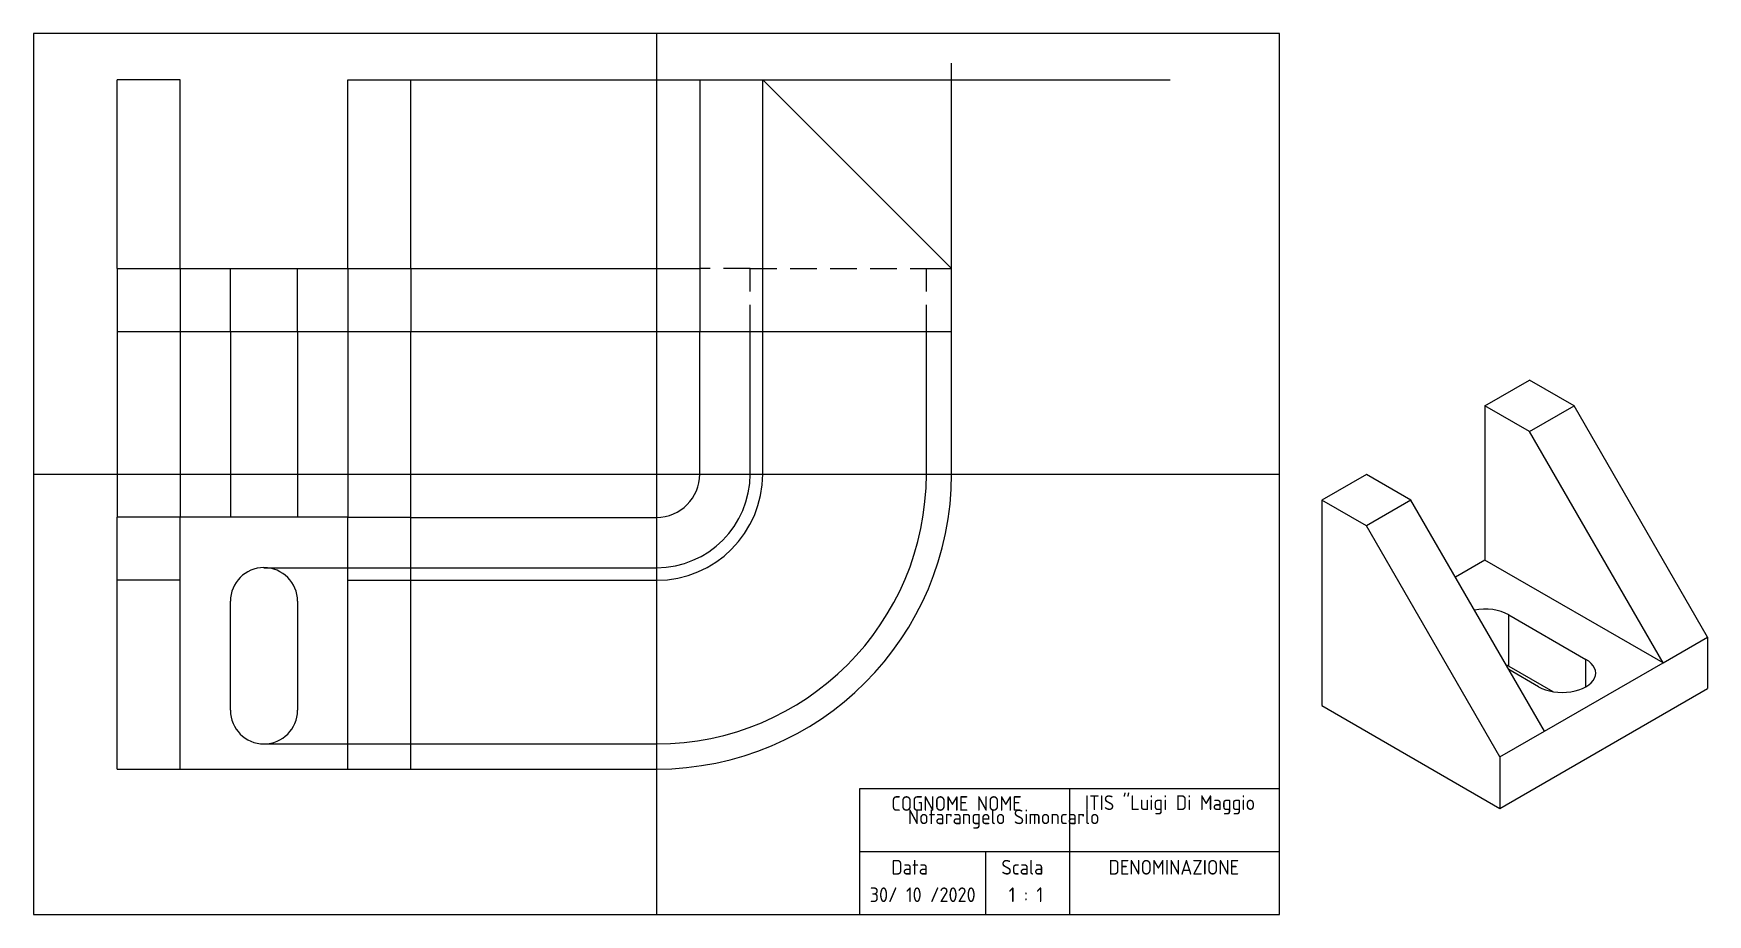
# Model space of a CAD drawing. Header units: millimetres. Extents: x 0 to 399, y 0 to 210.
import ezdxf
from ezdxf.lldxf.tags import DXFTag

# ---------------------------------------------------------------- set-up
doc = ezdxf.new("R2010")
doc.units = ezdxf.units.MM
doc.linetypes.add('DASHED2', pattern=[9.525, 6.35, -3.175])
for name, color, linetype in [('Costruzioni', 6, 'Continuous'), ('CUNEO_1', 7, 'Continuous'), ('Nascosti', 4, 'DASHED2')]:
    doc.layers.add(name, color=color, linetype=linetype)
doc.layers.add('Spigoli', color=7, linetype='Continuous', lineweight=30)
doc.styles.get("Standard").update_dxf_attribs({"font": 'arial.ttf'})
tags = doc.linetypes.add('HIDDEN2', pattern=[4.7625, 3.175, -1.5875]).pattern_tags.tags
tags[6:7] = [DXFTag(74, 4), DXFTag(75, 0), DXFTag(340, '0'), DXFTag(46, 0.0), DXFTag(50, 0.0), DXFTag(44, 0.0), DXFTag(45, 0.0)]
tags[4:5] = [DXFTag(74, 4), DXFTag(75, 0), DXFTag(340, '0'), DXFTag(46, 0.0), DXFTag(50, 0.0), DXFTag(44, 0.0), DXFTag(45, 0.0)]

# ---------------------------------------------------------------- blocks, each defined once
blk = doc.blocks.new('SE')
at = {"layer": 'CUNEO_1', "color": 7, "linetype": 'Continuous'}
for p, q in [((48.95, 190.31), (33.95, 190.31)), ((33.95, 145.31), (33.95, 190.31)), ((48.95, 145.31), (48.95, 190.31)), ((88.95, 190.31), (103.95, 190.31)), ((88.95, 145.31), (88.95, 190.31)), ((103.95, 145.31), (103.95, 190.31)), ((33.95, 145.31), (48.95, 145.31)), ((33.95, 145.31), (33.95, 130.31)), ((48.95, 145.31), (88.95, 145.31)), ((88.95, 145.31), (103.95, 145.31)), ((103.95, 145.31), (103.95, 130.31)), ((33.95, 130.31), (103.95, 130.31))]:
    blk.add_line(p, q, dxfattribs=at)
at = {"layer": 'CUNEO_1', "color": 7, "linetype": 'HIDDEN2'}
for p, q in [((60.95, 130.31), (60.95, 145.31)), ((76.95, 130.31), (76.95, 145.31))]:
    blk.add_line(p, q, dxfattribs=at)
blk = doc.blocks.new('SE1')
at = {"layer": 'CUNEO_1', "color": 7, "linetype": 'Continuous'}
for p, q in [((48.95, 86.03), (33.95, 86.03)), ((33.95, 71.03), (33.95, 86.03)), ((88.95, 86.03), (48.95, 86.03)), ((48.95, 71.03), (48.95, 86.03)), ((88.95, 86.03), (103.95, 86.03)), ((88.95, 71.03), (88.95, 86.03)), ((103.95, 71.03), (103.95, 86.03)), ((48.95, 71.03), (33.95, 71.03)), ((33.95, 26.03), (33.95, 71.03)), ((48.95, 26.03), (48.95, 71.03)), ((88.95, 71.03), (103.95, 71.03)), ((88.95, 26.03), (88.95, 71.03)), ((103.95, 26.03), (103.95, 71.03)), ((60.95, 40.03), (60.95, 66.03)), ((76.95, 66.03), (76.95, 40.03)), ((33.95, 26.03), (48.95, 26.03)), ((48.95, 26.03), (88.95, 26.03)), ((88.95, 26.03), (103.95, 26.03))]:
    blk.add_line(p, q, dxfattribs=at)
for centre, start, end in [((68.95, 66.03), 0, 180), ((68.95, 40.03), 180, 0)]:
    blk.add_arc(centre, 8, start, end, dxfattribs=at)
blk = doc.blocks.new('SE3')
at = {"layer": 'CUNEO_1', "color": 7, "linetype": 'Continuous'}
for p, q in [((232.78, 106.66), (243.39, 112.78)), ((254, 106.66), (243.39, 112.78)), ((243.39, 100.54), (232.78, 106.66)), ((232.78, 106.66), (232.78, 69.92)), ((243.39, 100.54), (254, 106.66)), ((285.82, 51.55), (254, 106.66)), ((275.21, 45.42), (243.39, 100.54)), ((204.5, 90.33), (193.89, 84.21)), ((215.11, 84.21), (204.5, 90.33)), ((193.89, 84.21), (193.89, 35.22)), ((204.5, 78.08), (193.89, 84.21)), ((215.11, 84.21), (204.5, 78.08)), ((246.93, 29.09), (215.11, 84.21)), ((236.32, 22.97), (204.5, 78.08)), ((232.78, 69.92), (225.71, 65.84)), ((275.21, 45.42), (232.78, 69.92)), ((238.44, 44.61), (238.44, 56.85)), ((238.44, 56.85), (256.82, 46.24)), ((275.21, 45.42), (285.82, 51.55)), ((285.82, 51.55), (285.82, 39.3)), ((238.44, 44.61), (248.96, 38.54)), ((246.93, 29.09), (275.21, 45.42)), ((256.82, 39.71), (256.82, 46.24)), ((245.51, 39.71), (238.44, 43.79)), ((236.32, 10.72), (285.82, 39.3)), ((193.89, 35.22), (236.32, 10.72)), ((236.32, 22.97), (246.93, 29.09)), ((236.32, 22.97), (236.32, 10.72))]:
    blk.add_line(p, q, dxfattribs=at)
for centre, major_axis, end_param in [((232.78, 53.59), (8, 0), 1.892547), ((232.78, 41.34), (8, 0), 0.897976), ((251.17, 42.97), (-8, 0), 3.926991)]:
    blk.add_ellipse(centre, major_axis=major_axis, ratio=0.57735, start_param=0.785398, end_param=end_param, dxfattribs=at)

msp = doc.modelspace()

# ---------------------------------------------------------------- linework, layer by layer
for p, q in [((297, 210), (0, 210)), ((0, 210), (0, 0)), ((297, 0), (297, 210)), ((197, 0), (197, 30)), ((197, 30), (297, 30)), ((247, 0), (247, 30)), ((197, 15), (297, 15)), ((227, 0), (227, 15)), ((0, 0), (297, 0))]:
    msp.add_line(p, q)
at = {"color": 7, "lineweight": -3}
for p, q in [((148.5, 210), (148.5, 0)), ((0, 105), (297, 105))]:
    msp.add_line(p, q, dxfattribs=at)
at = {"color": 6}
for p, q in [((218.83, 138.95), (218.83, 202.93)), ((218.83, 105), (218.83, 138.95)), ((54.94, 82.67), (148.5, 82.67)), ((54.94, 34.67), (148.5, 34.67))]:
    msp.add_line(p, q, dxfattribs=at)
at = {"color": 6, "lineweight": -3}
for p, q in [((89.94, 198.95), (270.92, 198.95)), ((34.94, 153.95), (34.94, 94.67)), ((74.94, 153.95), (74.94, 94.67)), ((19.94, 138.95), (19.94, 94.67)), ((46.94, 138.95), (46.94, 94.67)), ((62.94, 138.95), (62.94, 94.67)), ((89.94, 94.67), (89.94, 138.95)), ((89.94, 94.67), (148.5, 94.67)), ((89.94, 79.67), (148.5, 79.67)), ((54.94, 40.67), (148.5, 40.67))]:
    msp.add_line(p, q, dxfattribs=at)
at = {"color": 7, "lineweight": 25}
for p, q in [((158.83, 198.95), (158.83, 138.95)), ((158.83, 138.95), (218.83, 138.95))]:
    msp.add_line(p, q, dxfattribs=at)
at = {"color": 6, "lineweight": 25}
msp.add_line((173.83, 138.95), (173.83, 153.95), dxfattribs=at)
at = {"color": 6, "lineweight": -3}
for radius in [10.33, 25.33, 64.33]:
    msp.add_arc((148.5, 105), radius, 270, 0, dxfattribs=at)
at = {"color": 6}
for radius in [22.33, 70.33]:
    msp.add_arc((148.5, 105), radius, 270, 0, dxfattribs=at)
at = {"layer": 'Costruzioni', "color": 7, "lineweight": 25}
msp.add_line((218.83, 138.95), (218.83, 153.95), dxfattribs=at)
at = {"layer": 'Nascosti', "color": 4, "lineweight": 25}
for p, q in [((170.83, 153.95), (158.83, 153.95)), ((170.83, 138.95), (170.83, 153.95)), ((170.83, 153.95), (212.83, 153.95)), ((212.83, 138.95), (212.83, 153.95)), ((212.83, 153.95), (218.83, 153.95))]:
    msp.add_line(p, q, dxfattribs=at)
at = {"layer": 'Spigoli', "lineweight": 25}
for p, q in [((158.83, 198.95), (173.83, 198.95)), ((173.83, 198.95), (218.83, 153.95))]:
    msp.add_line(p, q, dxfattribs=at)
at = {"layer": 'Spigoli', "color": 7, "lineweight": 25}
msp.add_line((173.83, 153.95), (173.83, 198.95), dxfattribs=at)
at = {"layer": 'Spigoli', "color": 6, "lineweight": 25}
for p, q in [((89.94, 153.95), (158.83, 153.95)), ((89.94, 138.95), (158.83, 138.95)), ((158.83, 105), (158.83, 138.95)), ((170.83, 105), (170.83, 138.95)), ((173.83, 105), (173.83, 138.95)), ((212.83, 105), (212.83, 138.95))]:
    msp.add_line(p, q, dxfattribs=at)

# ---------------------------------------------------------------- block references
for name, p in [('SE', (-14.01, 8.65)), ('SE3', (113.2, 14.58)), ('SE1', (-14.01, 8.65))]:
    msp.add_blockref(name, p)

# ---------------------------------------------------------------- texts
at = {"char_height": 3.5, "attachment_point": 1}
for s, insert, width in [('{\\Fisocp.shx;COGNOME NOME}', (204.48, 28.21), 40.9996), ('{\\Fisocp.shx;ITIS "Luigi Di Maggio}', (250.62, 28.41), 40.9996), ('{\\Fisocp.shx;Notarangelo Simoncarlo}', (208.4, 25.03), 46.8035), ('{\\Fisocp.shx;Data}', (204.48, 13.01), 40.9996), ('{\\Fisocp.shx;Scala}', (230.71, 13.01), 17.2097), ('{\\Fisocp.shx;DENOMINAZIONE}', (256.23, 13.01), 28.0194), ('{\\Fisocp.shx;30/ 10 /2020}', (199.34, 6.47), 31.032), ('{\\Fisocp.shx;1 : 1}', (232.48, 6.47), 31.032)]:
    msp.add_mtext(s, dxfattribs=dict(at, insert=insert, width=width))

doc.saveas('drawing.dxf')
